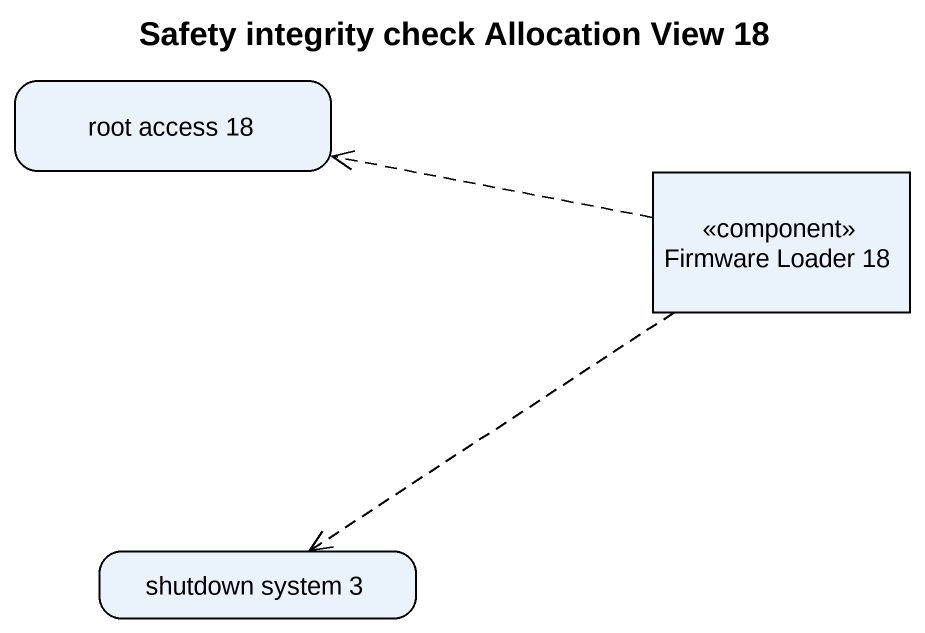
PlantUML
@startuml
title Safety integrity check Allocation View 18
hide empty description
state "root access 18" as root_access_18
state "Firmware Loader 18" as Firmware_Loader_18 <<component>>
state "shutdown system 3" as shutdown_system_3
Firmware_Loader_18 -left[dashed]-> root_access_18
Firmware_Loader_18 -[dashed]-> shutdown_system_3
@enduml
